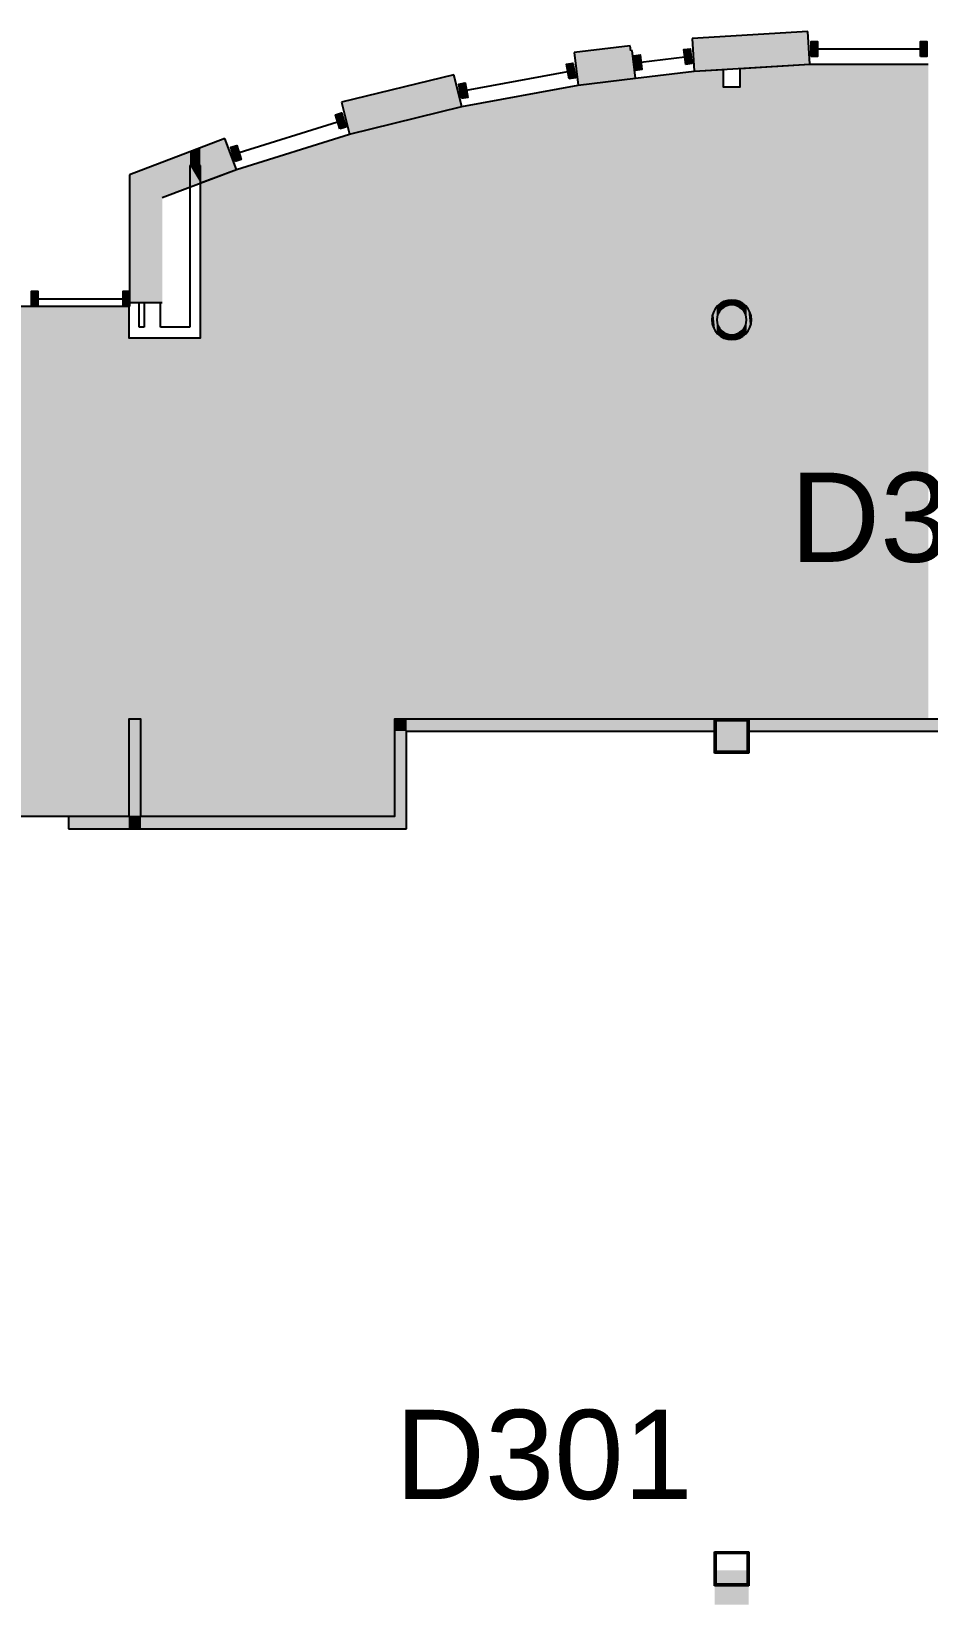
# Model space of a CAD drawing. Extents: x 2 to 4630, y -56 to 2885.
# Drawn here: x 3726 to 4087, y 2186 to 2821 of the extents above; entities that cross this region are included whole.
import ezdxf

# ---------------------------------------------------------------- set-up
doc = ezdxf.new("R2010")
doc.units = 0
doc.header["$LTSCALE"] = 0.004
for name, color, linetype in [('CORRIDOR_HATCH', 253, 'CONTINUOUS'), ('S-COLS', 7, 'CONTINUOUS'), ('SOLID', 7, 'CONTINUOUS'), ('TEXT', 7, 'CONTINUOUS'), ('WALL', 7, 'CONTINUOUS'), ('WALLS', 7, 'CONTINUOUS')]:
    doc.layers.add(name, color=color, linetype=linetype)
doc.styles.add('STYLE1', font='arial.ttf')

# ---------------------------------------------------------------- blocks, each defined once
blk = doc.blocks.new('*U304')
at = {"layer": 'SOLID'}
for points in [[(3777.91, 2711.46), (3771.3, 2765.32), (3777.91, 2767.82)], [(3778.54, 2711.46), (3777.91, 2767.82), (3778.54, 2768.06)], [(3777.91, 2711.46), (3777.91, 2767.82), (3778.54, 2711.46)], [(3769.3, 2711.46), (3765.28, 2763.04), (3769.3, 2764.56)], [(3765.28, 2711.46), (3765.28, 2763.04), (3769.3, 2711.46)], [(3771.3, 2711.46), (3769.3, 2764.56), (3771.3, 2765.32)], [(3769.3, 2711.46), (3769.3, 2764.56), (3771.3, 2711.46)], [(3771.3, 2711.46), (3771.3, 2765.32), (3777.91, 2711.46)]]:
    blk.add_solid(points, dxfattribs=at)
blk = doc.blocks.new('COLUMN_-_ARCHITECTURAL_-_9')
at = {"layer": 'S-COLS'}
for p, q in [((-175, 175), (175, 175)), ((-175, -175), (-175, 175)), ((175, 175), (175, -175)), ((-175, 159), (175, 159)), ((-159, -159), (-159, 159)), ((159, 159), (159, -159)), ((175, -159), (-175, -159)), ((175, -175), (-175, -175))]:
    blk.add_line(p, q, dxfattribs=at)
blk = doc.blocks.new('*U334')
at = {"layer": 'SOLID'}
for points in [[(4039.12, 2807.58), (3993.28, 2818.1), (4039.12, 2820.87)], [(4039.12, 2807.58), (4039.12, 2820.87), (4039.92, 2807.63)], [(3993.28, 2804.81), (3992.48, 2818.05), (3993.28, 2818.1)], [(3993.28, 2804.81), (3993.28, 2818.1), (4039.12, 2807.58)]]:
    blk.add_solid(points, dxfattribs=at)
blk = doc.blocks.new('*U336')
at = {"layer": 'SOLID'}
for points in [[(3946.4, 2799.15), (3944.8, 2812.31), (3946.4, 2812.5)], [(3967.39, 2801.69), (3946.4, 2812.5), (3967.39, 2815.05)], [(3946.4, 2799.15), (3946.4, 2812.5), (3967.39, 2801.69)], [(3967.39, 2801.69), (3967.39, 2815.05), (3967.63, 2801.72)], [(3967.63, 2801.72), (3967.39, 2815.05), (3967.63, 2813.05)], [(3968.25, 2801.8), (3967.63, 2813.05), (3968.25, 2813.13)], [(3967.63, 2801.72), (3967.63, 2813.05), (3968.25, 2801.8)], [(3968.25, 2801.8), (3968.25, 2813.13), (3969.6, 2801.96)]]:
    blk.add_solid(points, dxfattribs=at)
blk = doc.blocks.new('*U341')
at = {"layer": 'SOLID'}
for points in [[(3896.27, 2789.78), (3854.06, 2793.05), (3896.27, 2803.43)], [(3896.27, 2789.78), (3896.27, 2803.43), (3899.44, 2790.56)], [(3854.06, 2779.39), (3850.9, 2792.27), (3854.06, 2793.05)], [(3854.06, 2779.39), (3854.06, 2793.05), (3896.27, 2789.78)]]:
    blk.add_solid(points, dxfattribs=at)
blk = doc.blocks.new('*U342')
at = {"layer": 'SOLID'}
for points in [[(3803.79, 2763.44), (3793.98, 2773.9), (3803.79, 2777.62)], [(3803.79, 2763.44), (3803.79, 2777.62), (3808.48, 2765.21)], [(3789.73, 2758.12), (3778.54, 2768.06), (3789.73, 2772.29)], [(3778.54, 2753.88), (3778.54, 2768.06), (3789.73, 2758.12)], [(3793.98, 2766.81), (3789.73, 2772.29), (3793.98, 2773.9)], [(3789.73, 2766.81), (3789.73, 2772.29), (3793.98, 2766.81)], [(3793.98, 2759.73), (3793.98, 2773.9), (3803.79, 2763.44)]]:
    blk.add_solid(points, dxfattribs=at)
blk = doc.blocks.new('*U343')
at = {"layer": 'SOLID'}
for points in [[(3789.73, 2758.12), (3789.73, 2766.81), (3793.98, 2759.73)], [(3793.98, 2759.73), (3789.73, 2766.81), (3793.98, 2766.81)]]:
    blk.add_solid(points, dxfattribs=at)
blk = doc.blocks.new('COLUMN_-_ARCHITECTURAL_-_C')
at = {"layer": 'S-COLS'}
for p, q in [((-175, 175), (175, 175)), ((-175, -175), (-175, 175)), ((175, 175), (175, -175)), ((-175, 159), (175, 159)), ((-159, -159), (-159, 159)), ((159, 159), (159, -159)), ((175, -159), (-175, -159)), ((175, -175), (-175, -175))]:
    blk.add_line(p, q, dxfattribs=at)
blk = doc.blocks.new('*U402')
at = {"layer": 'SOLID'}
for points in [[(4015.26, 2538.51), (4015.26, 2543.39), (4333.97, 2538.51)], [(4333.97, 2538.51), (4015.26, 2543.39), (4333.97, 2543.39)]]:
    blk.add_solid(points, dxfattribs=at)
blk = doc.blocks.new('*U403')
at = {"layer": 'SOLID'}
for points in [[(3872.29, 2538.51), (3872.29, 2543.39), (3877.17, 2538.51)], [(3877.17, 2538.51), (3872.29, 2543.39), (3877.17, 2543.39)], [(3877.17, 2538.51), (3877.17, 2543.39), (4001.48, 2538.51)], [(4001.48, 2538.51), (3877.17, 2543.39), (4001.48, 2543.39)]]:
    blk.add_solid(points, dxfattribs=at)
blk = doc.blocks.new('*U404')
at = {"layer": 'SOLID'}
for points in [[(3765.05, 2504.02), (3765.05, 2543.39), (3769.93, 2504.02)], [(3769.93, 2504.02), (3765.05, 2543.39), (3769.93, 2543.39)]]:
    blk.add_solid(points, dxfattribs=at)
blk = doc.blocks.new('*U405')
at = {"layer": 'SOLID'}
for points in [[(3740.77, 2499.14), (3740.77, 2504.02), (3765.05, 2499.14)], [(3765.05, 2499.14), (3740.77, 2504.02), (3765.05, 2504.02)], [(3765.05, 2499.14), (3765.05, 2504.02), (3769.93, 2499.14)], [(3769.93, 2499.14), (3765.05, 2504.02), (3769.93, 2504.02)], [(3769.93, 2499.14), (3769.93, 2504.02), (3872.29, 2499.14)], [(3872.29, 2499.14), (3769.93, 2504.02), (3872.29, 2504.02)]]:
    blk.add_solid(points, dxfattribs=at)
blk = doc.blocks.new('*U409')
at = {"layer": 'SOLID'}
for points in [[(4003.38, 2707.84), (4002.83, 2710.25), (4003.38, 2710.71)], [(4003.93, 2708.5), (4003.38, 2710.71), (4003.93, 2711.16)], [(4003.38, 2707.84), (4003.38, 2710.71), (4003.93, 2708.5)], [(4004.13, 2708.75), (4003.93, 2711.16), (4004.13, 2711.26)], [(4003.93, 2708.5), (4003.93, 2711.16), (4004.13, 2708.75)], [(4005.04, 2709.49), (4004.13, 2711.26), (4005.04, 2711.75)], [(4004.13, 2708.75), (4004.13, 2711.26), (4005.04, 2709.49)], [(4005.31, 2709.64), (4005.04, 2711.75), (4005.31, 2711.89)], [(4005.04, 2709.49), (4005.04, 2711.75), (4005.31, 2709.64)], [(4006.08, 2710.05), (4005.31, 2711.89), (4006.08, 2712.13)], [(4005.31, 2709.64), (4005.31, 2711.89), (4006.08, 2710.05)], [(4006.81, 2710.27), (4006.08, 2712.13), (4006.81, 2712.35)], [(4006.08, 2710.05), (4006.08, 2712.13), (4006.81, 2710.27)], [(4007.2, 2710.39), (4006.81, 2712.35), (4007.2, 2712.39)], [(4006.81, 2710.27), (4006.81, 2712.35), (4007.2, 2710.39)], [(4008.37, 2710.5), (4007.2, 2712.39), (4008.37, 2712.5)], [(4007.2, 2710.39), (4007.2, 2712.39), (4008.37, 2710.5)], [(4000.53, 2702.94), (4000.37, 2704.5), (4000.53, 2706.06)], [(4000.98, 2701.44), (4000.53, 2706.06), (4000.98, 2707.56)], [(4000.53, 2702.94), (4000.53, 2706.06), (4000.98, 2701.44)], [(4001.72, 2700.06), (4000.98, 2707.56), (4001.72, 2708.95)], [(4000.98, 2701.44), (4000.98, 2707.56), (4001.72, 2700.06)], [(4002.37, 2699.26), (4001.72, 2708.95), (4002.37, 2709.74)], [(4001.72, 2700.06), (4001.72, 2708.95), (4002.37, 2699.26)], [(4002.49, 2705.67), (4002.37, 2709.74), (4002.49, 2709.88)], [(4002.37, 2704.5), (4002.37, 2709.74), (4002.49, 2705.67)], [(4002.37, 2699.26), (4002.37, 2704.5), (4002.49, 2699.12)], [(4002.49, 2699.12), (4002.37, 2704.5), (4002.49, 2703.33)], [(4002.72, 2706.43), (4002.49, 2709.88), (4002.72, 2710.16)], [(4002.49, 2705.67), (4002.49, 2709.88), (4002.72, 2706.43)], [(4002.83, 2706.8), (4002.72, 2710.16), (4002.83, 2710.25)], [(4002.72, 2706.43), (4002.72, 2710.16), (4002.83, 2706.8)], [(4002.83, 2706.8), (4002.83, 2710.25), (4003.38, 2707.84)], [(4002.49, 2699.12), (4002.49, 2703.33), (4002.72, 2698.85)], [(4002.72, 2698.85), (4002.49, 2703.33), (4002.72, 2702.58)], [(4002.72, 2698.85), (4002.72, 2702.58), (4002.83, 2698.75)], [(4002.83, 2698.75), (4002.72, 2702.58), (4002.83, 2702.21)], [(4002.83, 2698.75), (4002.83, 2702.21), (4003.38, 2698.3)], [(4003.38, 2698.3), (4002.83, 2702.21), (4003.38, 2701.17)], [(4003.38, 2698.3), (4003.38, 2701.17), (4003.93, 2697.85)], [(4003.93, 2697.85), (4003.38, 2701.17), (4003.93, 2700.51)], [(4003.93, 2697.85), (4003.93, 2700.51), (4004.13, 2697.74)], [(4004.13, 2697.74), (4003.93, 2700.51), (4004.13, 2700.26)], [(4004.13, 2697.74), (4004.13, 2700.26), (4005.04, 2697.26)], [(4005.04, 2697.26), (4004.13, 2700.26), (4005.04, 2699.51)], [(4005.04, 2697.26), (4005.04, 2699.51), (4005.31, 2697.11)], [(4005.31, 2697.11), (4005.04, 2699.51), (4005.31, 2699.37)], [(4005.31, 2697.11), (4005.31, 2699.37), (4006.08, 2696.88)], [(4006.08, 2696.88), (4005.31, 2699.37), (4006.08, 2698.96)], [(4006.08, 2696.88), (4006.08, 2698.96), (4006.81, 2696.66)], [(4006.81, 2696.66), (4006.08, 2698.96), (4006.81, 2698.74)], [(4006.81, 2696.66), (4006.81, 2698.74), (4007.2, 2696.62)], [(4007.2, 2696.62), (4006.81, 2698.74), (4007.2, 2698.62)], [(4007.2, 2696.62), (4007.2, 2698.62), (4008.37, 2696.5)], [(4008.37, 2696.5), (4007.2, 2698.62), (4008.37, 2698.5)]]:
    blk.add_solid(points, dxfattribs=at)
blk = doc.blocks.new('*U410')
at = {"layer": 'SOLID'}
for points in [[(4008.37, 2710.5), (4008.37, 2712.5), (4009.54, 2710.39)], [(4009.54, 2710.39), (4008.37, 2712.5), (4009.54, 2712.39)], [(4009.54, 2710.39), (4009.54, 2712.39), (4009.93, 2710.27)], [(4009.93, 2710.27), (4009.54, 2712.39), (4009.93, 2712.35)], [(4009.93, 2710.27), (4009.93, 2712.35), (4010.67, 2710.05)], [(4010.67, 2710.05), (4009.93, 2712.35), (4010.67, 2712.13)], [(4010.67, 2710.05), (4010.67, 2712.13), (4011.43, 2709.64)], [(4011.43, 2709.64), (4010.67, 2712.13), (4011.43, 2711.89)], [(4011.43, 2709.64), (4011.43, 2711.89), (4011.71, 2709.49)], [(4011.71, 2709.49), (4011.43, 2711.89), (4011.71, 2711.75)], [(4011.71, 2709.49), (4011.71, 2711.75), (4012.61, 2708.75)], [(4012.61, 2708.75), (4011.71, 2711.75), (4012.61, 2711.26)], [(4012.61, 2708.75), (4012.61, 2711.26), (4012.82, 2708.5)], [(4012.82, 2708.5), (4012.61, 2711.26), (4012.82, 2711.16)], [(4012.82, 2708.5), (4012.82, 2711.16), (4013.36, 2707.84)], [(4013.36, 2707.84), (4012.82, 2711.16), (4013.36, 2710.71)], [(4013.36, 2707.84), (4013.36, 2710.71), (4013.92, 2706.8)], [(4013.92, 2706.8), (4013.36, 2710.71), (4013.92, 2710.25)], [(4013.92, 2706.8), (4013.92, 2710.25), (4014.03, 2706.43)], [(4014.03, 2706.43), (4013.92, 2710.25), (4014.03, 2710.16)], [(4014.03, 2706.43), (4014.03, 2710.16), (4014.26, 2705.67)], [(4014.26, 2705.67), (4014.03, 2710.16), (4014.26, 2709.88)], [(4014.26, 2705.67), (4014.26, 2709.88), (4014.37, 2704.5)], [(4014.37, 2704.5), (4014.26, 2709.88), (4014.37, 2709.74)], [(4014.37, 2699.26), (4014.26, 2703.33), (4014.37, 2704.5)], [(4014.37, 2699.26), (4014.37, 2709.74), (4015.02, 2700.06)], [(4015.02, 2700.06), (4014.37, 2709.74), (4015.02, 2708.95)], [(4015.02, 2700.06), (4015.02, 2708.95), (4015.76, 2701.44)], [(4015.76, 2701.44), (4015.02, 2708.95), (4015.76, 2707.56)], [(4015.76, 2701.44), (4015.76, 2707.56), (4016.22, 2702.94)], [(4016.22, 2702.94), (4015.76, 2707.56), (4016.22, 2706.06)], [(4016.22, 2702.94), (4016.22, 2706.06), (4016.37, 2704.5)], [(4009.54, 2696.62), (4008.37, 2698.5), (4009.54, 2698.62)], [(4008.37, 2696.5), (4008.37, 2698.5), (4009.54, 2696.62)], [(4009.93, 2696.66), (4009.54, 2698.62), (4009.93, 2698.74)], [(4009.54, 2696.62), (4009.54, 2698.62), (4009.93, 2696.66)], [(4010.67, 2696.88), (4009.93, 2698.74), (4010.67, 2698.96)], [(4009.93, 2696.66), (4009.93, 2698.74), (4010.67, 2696.88)], [(4011.43, 2697.11), (4010.67, 2698.96), (4011.43, 2699.37)], [(4010.67, 2696.88), (4010.67, 2698.96), (4011.43, 2697.11)], [(4011.71, 2697.26), (4011.43, 2699.37), (4011.71, 2699.51)], [(4011.43, 2697.11), (4011.43, 2699.37), (4011.71, 2697.26)], [(4012.61, 2697.74), (4011.71, 2699.51), (4012.61, 2700.26)], [(4011.71, 2697.26), (4011.71, 2699.51), (4012.61, 2697.74)], [(4012.82, 2697.85), (4012.61, 2700.26), (4012.82, 2700.51)], [(4012.61, 2697.74), (4012.61, 2700.26), (4012.82, 2697.85)], [(4013.36, 2698.3), (4012.82, 2700.51), (4013.36, 2701.17)], [(4012.82, 2697.85), (4012.82, 2700.51), (4013.36, 2698.3)], [(4013.92, 2698.75), (4013.36, 2701.17), (4013.92, 2702.21)], [(4013.36, 2698.3), (4013.36, 2701.17), (4013.92, 2698.75)], [(4014.03, 2698.85), (4013.92, 2702.21), (4014.03, 2702.58)], [(4013.92, 2698.75), (4013.92, 2702.21), (4014.03, 2698.85)], [(4014.26, 2699.12), (4014.03, 2702.58), (4014.26, 2703.33)], [(4014.03, 2698.85), (4014.03, 2702.58), (4014.26, 2699.12)], [(4014.26, 2699.12), (4014.26, 2703.33), (4014.37, 2699.26)]]:
    blk.add_solid(points, dxfattribs=at)
blk = doc.blocks.new('*U463')
at = {"layer": 'SOLID'}
for points in [[(3872.29, 2499.14), (3872.29, 2538.51), (3877.17, 2499.14)], [(3877.17, 2499.14), (3872.29, 2538.51), (3877.17, 2538.51)]]:
    blk.add_solid(points, dxfattribs=at)
blk = doc.blocks.new('*U469')
at = {"layer": 'SOLID'}
for points in [[(4001.48, 2529.61), (4001.48, 2543.39), (4006.36, 2529.61)], [(4006.36, 2529.61), (4001.48, 2543.39), (4006.36, 2543.39)], [(4006.36, 2529.61), (4006.36, 2543.39), (4015.26, 2529.61)], [(4015.26, 2529.61), (4006.36, 2543.39), (4015.26, 2543.39)]]:
    blk.add_solid(points, dxfattribs=at)
blk = doc.blocks.new('*U471')
at = {"layer": 'SOLID'}
for points in [[(4001.48, 2186.06), (4001.48, 2199.84), (4006.36, 2186.06)], [(4006.36, 2186.06), (4001.48, 2199.84), (4006.36, 2199.84)], [(4006.36, 2186.06), (4006.36, 2199.84), (4015.26, 2186.06)], [(4015.26, 2186.06), (4006.36, 2199.84), (4015.26, 2199.84)]]:
    blk.add_solid(points, dxfattribs=at)
blk = doc.blocks.new('*U507')
at = {"layer": 'SOLID'}
for points in [[(3850.23, 2781.53), (3848.45, 2787.25), (3850.23, 2787.8)], [(3850.86, 2781.73), (3850.23, 2787.8), (3850.86, 2788)], [(3850.23, 2781.53), (3850.23, 2787.8), (3850.86, 2781.73)], [(3850.86, 2781.73), (3850.86, 2788), (3852.63, 2782.28)]]:
    blk.add_solid(points, dxfattribs=at)
blk = doc.blocks.new('*U508')
at = {"layer": 'SOLID'}
for points in [[(3808.01, 2768.4), (3806.23, 2774.12), (3808.01, 2774.67)], [(3808.64, 2768.6), (3808.01, 2774.67), (3808.64, 2774.86)], [(3808.01, 2768.4), (3808.01, 2774.67), (3808.64, 2768.6)], [(3808.64, 2768.6), (3808.64, 2774.86), (3810.42, 2769.15)]]:
    blk.add_solid(points, dxfattribs=at)
blk = doc.blocks.new('*U509')
at = {"layer": 'SOLID'}
for points in [[(3942.84, 2801.73), (3941.77, 2807.62), (3942.84, 2807.82)], [(3944.24, 2801.99), (3942.84, 2807.82), (3944.24, 2808.07)], [(3942.84, 2801.73), (3942.84, 2807.82), (3944.24, 2801.99)], [(3944.24, 2801.99), (3944.24, 2808.07), (3945.32, 2802.19)]]:
    blk.add_solid(points, dxfattribs=at)
blk = doc.blocks.new('*U510')
at = {"layer": 'SOLID'}
for points in [[(3899.35, 2793.78), (3898.27, 2799.66), (3899.35, 2799.86)], [(3900.75, 2794.03), (3899.35, 2799.86), (3900.75, 2800.12)], [(3899.35, 2793.78), (3899.35, 2799.86), (3900.75, 2794.03)], [(3900.75, 2794.03), (3900.75, 2800.12), (3901.83, 2794.23)]]:
    blk.add_solid(points, dxfattribs=at)
blk = doc.blocks.new('*U513')
at = {"layer": 'SOLID'}
for points in [[(3969.61, 2805.15), (3968.89, 2811.09), (3969.61, 2811.18)], [(3971.39, 2805.37), (3969.61, 2811.18), (3971.39, 2811.4)], [(3969.61, 2805.15), (3969.61, 2811.18), (3971.39, 2805.37)], [(3971.39, 2805.37), (3971.39, 2811.4), (3972.11, 2805.46)]]:
    blk.add_solid(points, dxfattribs=at)
blk = doc.blocks.new('*U514')
at = {"layer": 'SOLID'}
for points in [[(3989.8, 2807.6), (3989.08, 2813.54), (3989.8, 2813.63)], [(3991.58, 2807.82), (3989.8, 2813.63), (3991.58, 2813.84)], [(3989.8, 2807.6), (3989.8, 2813.63), (3991.58, 2807.82)], [(3991.58, 2807.82), (3991.58, 2813.84), (3992.3, 2807.9)]]:
    blk.add_solid(points, dxfattribs=at)
blk = doc.blocks.new('*U515')
at = {"layer": 'SOLID'}
for points in [[(4040.43, 2810.82), (4040.43, 2810.82), (4040.43, 2816.8)], [(4040.43, 2810.82), (4040.43, 2816.8), (4042.95, 2810.82)], [(4042.95, 2810.82), (4040.43, 2816.8), (4042.95, 2816.8)]]:
    blk.add_solid(points, dxfattribs=at)
blk = doc.blocks.new('*U516')
at = {"layer": 'SOLID'}
for points in [[(4084.64, 2810.82), (4084.64, 2810.82), (4084.64, 2816.8)], [(4084.64, 2810.82), (4084.64, 2816.8), (4087.16, 2810.82)], [(4087.16, 2810.82), (4084.64, 2816.8), (4087.16, 2816.8)]]:
    blk.add_solid(points, dxfattribs=at)
blk = doc.blocks.new('*U526')
at = {"layer": 'WALLS'}
for points in [[(3725.77, 2710.01), (3725.77, 2710.01), (3725.77, 2716)], [(3725.77, 2710.01), (3725.77, 2716), (3728.29, 2710.01)], [(3728.29, 2710.01), (3725.77, 2716), (3728.29, 2716)]]:
    blk.add_solid(points, dxfattribs=at)
blk = doc.blocks.new('*U527')
at = {"layer": 'WALLS'}
for points in [[(3762.76, 2710.01), (3762.76, 2710.01), (3762.76, 2716)], [(3762.76, 2710.01), (3762.76, 2716), (3765.28, 2710.01)], [(3765.28, 2710.01), (3762.76, 2716), (3765.28, 2716)]]:
    blk.add_solid(points, dxfattribs=at)
blk = doc.blocks.new('*U547')
at = {"layer": 'CORRIDOR_HATCH'}
for points in [[(4012.21, 2543.39), (4011.83, 2805.93), (4012.21, 2805.96)], [(4011.83, 2543.39), (4011.83, 2805.93), (4012.21, 2543.39)], [(4039.92, 2543.39), (4012.21, 2805.96), (4039.92, 2807.63)], [(4012.21, 2543.39), (4012.21, 2805.96), (4039.92, 2543.39)], [(4039.92, 2543.39), (4039.92, 2807.63), (4087.67, 2543.39)], [(4087.67, 2543.39), (4039.92, 2807.63), (4087.67, 2807.63)], [(3969.6, 2543.39), (3946.4, 2799.15), (3969.6, 2801.96)], [(3993.28, 2543.39), (3969.6, 2801.96), (3993.28, 2804.81)], [(3969.6, 2543.39), (3969.6, 2801.96), (3993.28, 2543.39)], [(4004.79, 2543.39), (3993.28, 2804.81), (4004.79, 2805.51)], [(3993.28, 2543.39), (3993.28, 2804.81), (4004.79, 2543.39)], [(4004.98, 2543.39), (4004.79, 2805.51), (4004.98, 2805.52)], [(4004.79, 2543.39), (4004.79, 2805.51), (4004.98, 2543.39)], [(3946.4, 2543.39), (3899.44, 2790.56), (3946.4, 2799.15)], [(3946.4, 2543.39), (3946.4, 2799.15), (3969.6, 2543.39)], [(4004.98, 2543.39), (4004.98, 2798.54), (4011.83, 2543.39)], [(4011.83, 2543.39), (4004.98, 2798.54), (4011.83, 2798.54)], [(3899.44, 2543.39), (3872.29, 2783.88), (3899.44, 2790.56)], [(3899.44, 2543.39), (3899.44, 2790.56), (3946.4, 2543.39)], [(3872.29, 2504.02), (3854.06, 2779.39), (3872.29, 2783.88)], [(3872.29, 2543.39), (3872.29, 2783.88), (3899.44, 2543.39)], [(3854.06, 2504.02), (3808.48, 2765.21), (3854.06, 2779.39)], [(3854.06, 2504.02), (3854.06, 2779.39), (3872.29, 2504.02)], [(3808.48, 2504.02), (3793.98, 2759.73), (3808.48, 2765.21)], [(3808.48, 2504.02), (3808.48, 2765.21), (3854.06, 2504.02)], [(3793.98, 2504.02), (3793.98, 2759.73), (3808.48, 2504.02)], [(3692.06, 2504.02), (3692.06, 2710.02), (3744.14, 2504.02)], [(3744.14, 2504.02), (3692.06, 2710.02), (3744.14, 2710.01)], [(3744.14, 2504.02), (3744.14, 2710.01), (3765.05, 2504.02)], [(3765.05, 2504.02), (3744.14, 2710.01), (3765.05, 2710.01)], [(3765.05, 2543.39), (3765.05, 2697.25), (3769.93, 2543.39)], [(3769.93, 2543.39), (3765.05, 2697.25), (3769.93, 2697.25)], [(3769.93, 2504.02), (3769.93, 2697.25), (3793.98, 2504.02)], [(3793.98, 2504.02), (3769.93, 2697.25), (3793.98, 2697.25)]]:
    blk.add_solid(points, dxfattribs=at)

msp = doc.modelspace()

# ---------------------------------------------------------------- linework, layer by layer
at = {"layer": 'CORRIDOR_HATCH'}
for points in [[(3692.06, 2710.02), (3765.05, 2710.01), (3765.05, 2697.25), (3793.98, 2697.25), (3793.98, 2759.73), (3808.48, 2765.21), (3854.06, 2779.39), (3899.44, 2790.56), (3946.4, 2799.15), (3969.6, 2801.96), (3993.28, 2804.81), (4004.98, 2805.52), (4004.98, 2798.54), (4011.83, 2798.54), (4011.83, 2805.93), (4039.92, 2807.63), (4087.67, 2807.63)], [(4347.75, 2543.39), (3872.29, 2543.39), (3872.29, 2504.02), (3769.93, 2504.02), (3769.93, 2543.39), (3765.05, 2543.39), (3765.05, 2504.02), (3682.78, 2504.02)]]:
    msp.add_lwpolyline(points, dxfattribs=at)
at = {"layer": 'WALL'}
for p, q in [((4039.12, 2820.87), (3992.48, 2818.05)), ((4039.92, 2807.63), (4039.12, 2820.87)), ((3967.39, 2815.05), (3944.8, 2812.31)), ((3944.8, 2812.31), (3946.4, 2799.15)), ((3967.63, 2813.05), (3967.39, 2815.05)), ((3968.25, 2813.13), (3967.63, 2813.05)), ((3969.6, 2801.96), (3968.25, 2813.13)), ((3992.48, 2818.05), (3993.28, 2804.81)), ((4042.95, 2813.81), (4084.64, 2813.81)), ((3971.75, 2808.43), (3989.44, 2810.57)), ((3993.28, 2804.81), (4039.92, 2807.63)), ((4011.83, 2798.54), (4011.83, 2805.93)), ((3896.27, 2803.43), (3850.9, 2792.27)), ((3899.44, 2790.56), (3896.27, 2803.43)), ((3901.29, 2797.17), (3942.3, 2804.68)), ((3946.4, 2799.15), (3969.6, 2801.96)), ((4004.98, 2805.52), (4004.98, 2798.54)), ((4004.98, 2798.54), (4011.83, 2798.54)), ((3850.9, 2792.27), (3854.06, 2779.39)), ((3854.06, 2779.39), (3899.44, 2790.56)), ((3809.53, 2772.01), (3849.34, 2784.39)), ((3803.79, 2777.62), (3765.28, 2763.04)), ((3808.48, 2765.21), (3803.79, 2777.62)), ((3765.28, 2763.04), (3765.28, 2711.46)), ((3778.54, 2753.88), (3808.48, 2765.21)), ((3789.73, 2766.81), (3789.73, 2701.5)), ((3793.98, 2766.81), (3789.73, 2766.81)), ((3793.98, 2697.25), (3793.98, 2766.81)), ((3765.28, 2711.46), (3765.05, 2711.46)), ((3765.05, 2711.46), (3765.05, 2697.25)), ((3765.28, 2711.46), (3769.3, 2711.46)), ((3769.3, 2711.46), (3771.3, 2711.46)), ((3769.3, 2701.5), (3769.3, 2711.46)), ((3771.3, 2711.46), (3777.91, 2711.46)), ((3771.3, 2711.46), (3771.3, 2701.5)), ((3777.91, 2711.46), (3778.54, 2711.46)), ((3777.91, 2701.5), (3777.91, 2711.46)), ((3771.3, 2701.5), (3769.3, 2701.5)), ((3789.73, 2701.5), (3777.91, 2701.5)), ((3765.05, 2697.25), (3793.98, 2697.25)), ((3765.05, 2543.39), (3765.05, 2504.02)), ((3769.93, 2543.39), (3765.05, 2543.39)), ((3769.93, 2504.02), (3769.93, 2543.39)), ((4001.48, 2543.39), (3872.29, 2543.39)), ((3872.29, 2543.39), (3872.29, 2504.02)), ((4333.97, 2543.39), (4015.26, 2543.39)), ((3877.17, 2538.51), (4001.48, 2538.51)), ((3877.17, 2499.14), (3877.17, 2538.51)), ((4015.26, 2538.51), (4333.97, 2538.51)), ((3765.05, 2504.02), (3740.77, 2504.02)), ((3740.77, 2504.02), (3740.77, 2499.14)), ((3765.05, 2504.02), (3769.93, 2504.02)), ((3872.29, 2504.02), (3769.93, 2504.02)), ((3740.77, 2499.14), (3877.17, 2499.14))]:
    msp.add_line(p, q, dxfattribs=at)
for points in [[(3989.8, 2807.6), (3989.08, 2813.54), (3991.58, 2813.84), (3992.3, 2807.9)], [(4040.43, 2810.82), (4040.43, 2816.8), (4042.95, 2816.8), (4042.95, 2810.82)], [(4084.64, 2810.82), (4084.64, 2816.8), (4087.16, 2816.8), (4087.16, 2810.82)], [(3942.84, 2801.73), (3941.77, 2807.62), (3944.24, 2808.07), (3945.32, 2802.19)], [(3969.61, 2805.15), (3968.89, 2811.09), (3971.39, 2811.4), (3972.11, 2805.46)], [(3899.35, 2793.78), (3898.27, 2799.66), (3900.75, 2800.12), (3901.83, 2794.23)], [(3850.23, 2781.53), (3848.45, 2787.25), (3850.86, 2788), (3852.63, 2782.28)], [(3808.01, 2768.4), (3806.23, 2774.12), (3808.64, 2774.86), (3810.42, 2769.15)]]:
    msp.add_lwpolyline(points, close=True, dxfattribs=at)
for radius, start, end in [(8, 90, 270), (8, 270, 90), (6, 90, 270), (6, 270, 90)]:
    msp.add_arc((4008.37, 2704.5), radius, start, end, dxfattribs=at)
at = {"layer": 'WALLS'}
msp.add_line((3728.29, 2713), (3762.76, 2713), dxfattribs=at)
for points in [[(3725.77, 2710.01), (3725.77, 2716), (3728.29, 2716), (3728.29, 2710.01)], [(3762.76, 2710.01), (3762.76, 2716), (3765.28, 2716), (3765.28, 2710.01)]]:
    msp.add_lwpolyline(points, close=True, dxfattribs=at)

# ---------------------------------------------------------------- block references
at = {"layer": 'CORRIDOR_HATCH'}
msp.add_blockref('*U547', (0, 0), dxfattribs=at)
at = {"layer": 'SOLID'}
for name in ['*U334', '*U336', '*U514', '*U515', '*U516', '*U509', '*U513', '*U341', '*U510', '*U507', '*U342', '*U508', '*U304', '*U343', '*U409', '*U410', '*U404', '*U403', '*U469', '*U402', '*U463', '*U405', '*U471']:
    msp.add_blockref(name, (0, 0), dxfattribs=at)
at = {"layer": 'WALL', "xscale": 0.0393700787399212, "yscale": 0.0393700787399212, "zscale": 0.0393700787399212, "rotation": 270}
for name, p in [('COLUMN_-_ARCHITECTURAL_-_9', (4008.37, 2536.5)), ('COLUMN_-_ARCHITECTURAL_-_C', (4008.37, 2200.5))]:
    msp.add_blockref(name, p, dxfattribs=at)
at = {"layer": 'WALLS'}
for name in ['*U526', '*U527']:
    msp.add_blockref(name, (0, 0), dxfattribs=at)

# ---------------------------------------------------------------- texts
at = {"layer": 'TEXT', "linetype": 'CONTINUOUS', "style": 'STYLE1'}
for s, p in [('D302', (4031.97, 2606.83)), ('D301', (3872.49, 2228.64))]:
    msp.add_text(s, height=36, dxfattribs=at).set_placement(p)

doc.saveas('drawing.dxf')
